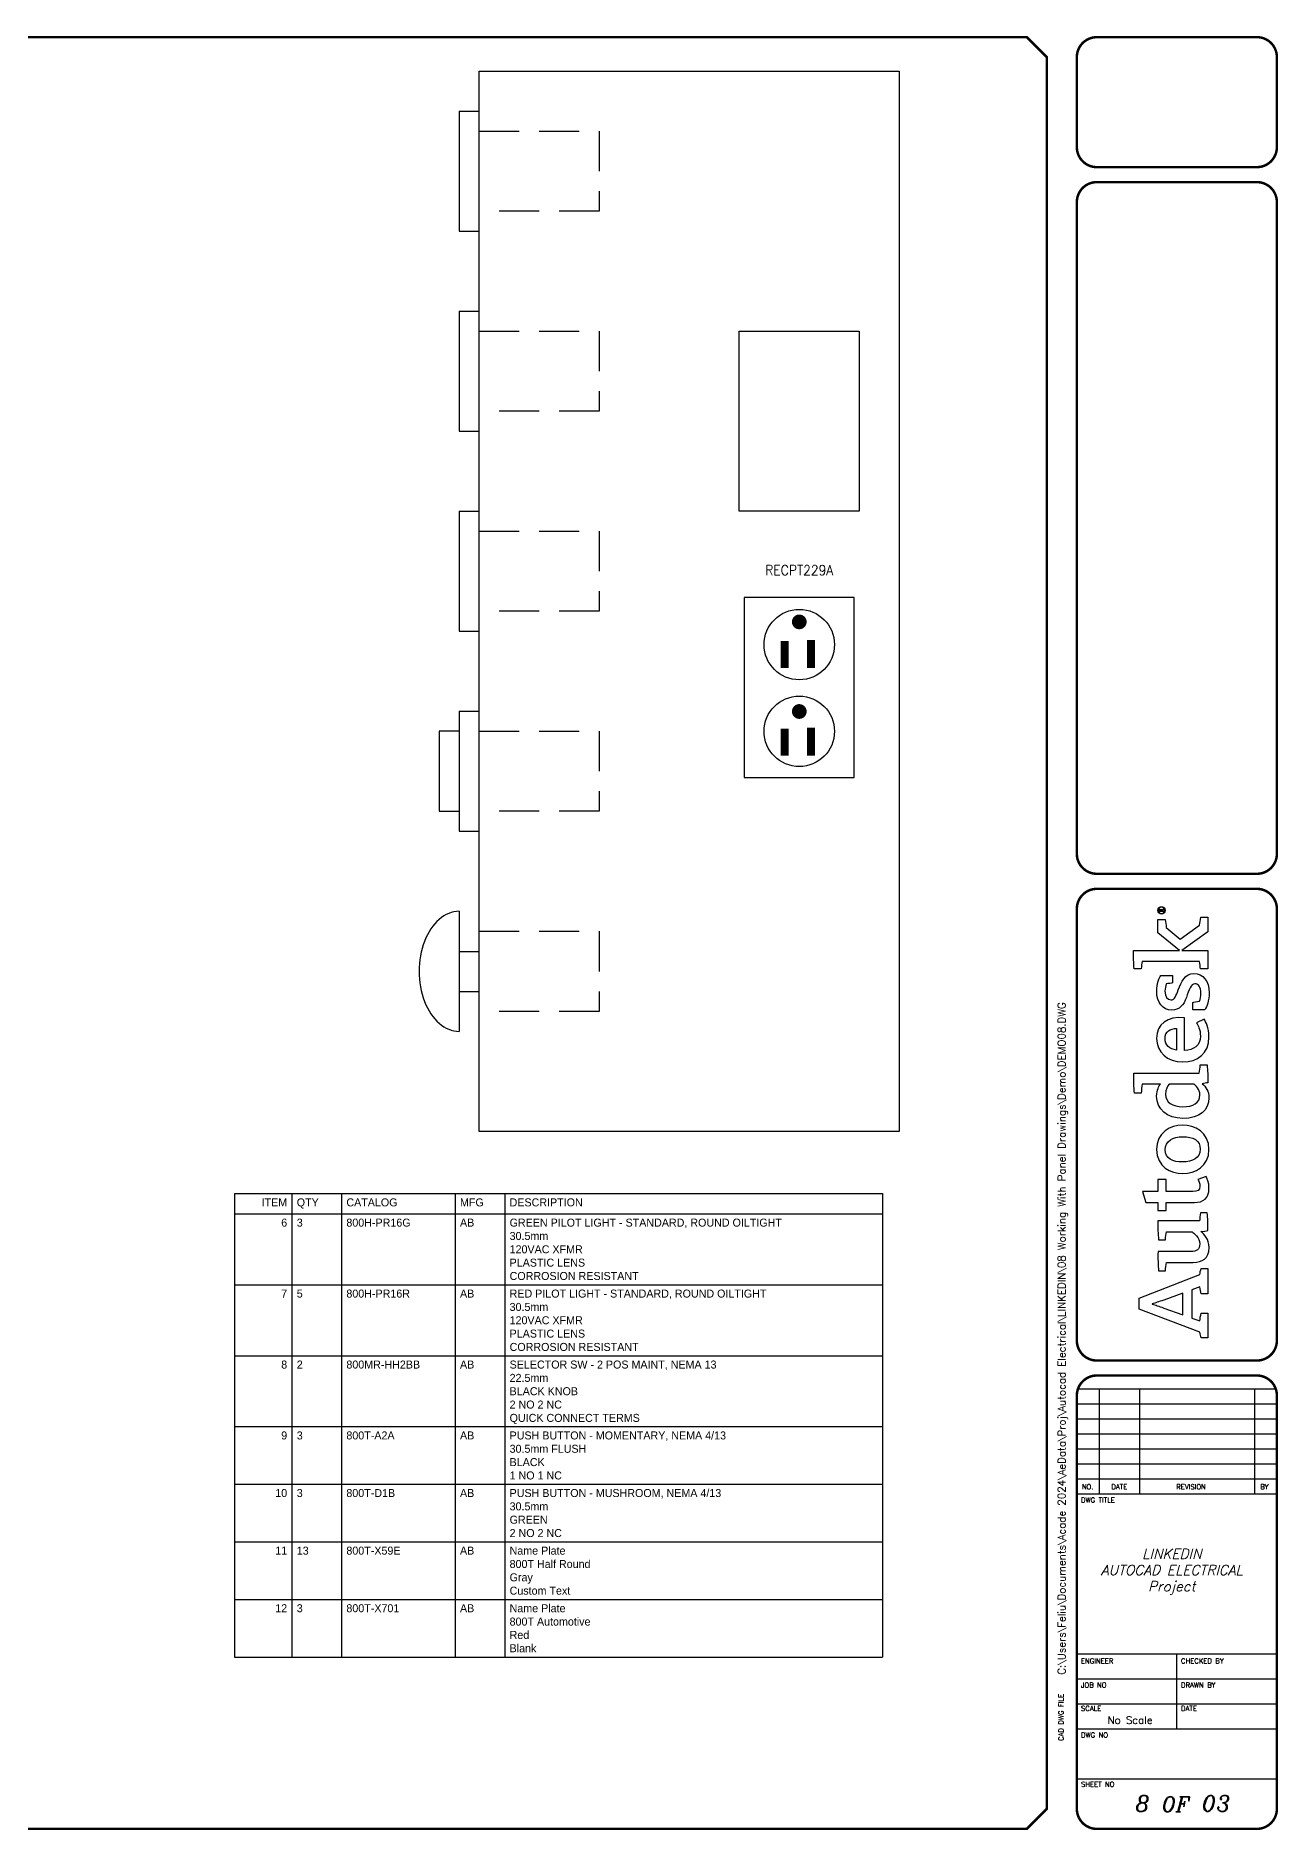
# Model space of a CAD drawing. Header units: inches. Extents: x 0 to 33.5, y 0 to 22.4.
# Drawn here: x 17.96 to 33.48, y 0.02 to 22.44 of the extents above; entities that cross this region are included whole.
import ezdxf
from ezdxf.enums import TextEntityAlignment as Align

# ---------------------------------------------------------------- set-up
doc = ezdxf.new("R2010")
doc.units = ezdxf.units.IN
doc.header["$MEASUREMENT"] = 0
doc.linetypes.add('DASHED', pattern=[0.75, 0.5, -0.25])
for name, color, linetype in [('LAYER_1', 160, 'Continuous'), ('MISC', 7, 'Continuous'), ('PSYMS', 7, 'Continuous'), ('PTAG', 150, 'Continuous'), ('TITLE', 7, 'Continuous')]:
    doc.layers.add(name, color=color, linetype=linetype)
doc.styles.add('ITALIC', font='ITALIC')
doc.styles.add('LEGACY', font='romans.shx')
doc.styles.add('SIMPLEX', font='SIMPLEX')
doc.styles.add('WD', font='romans.shx')

# ---------------------------------------------------------------- blocks, each defined once
blk = doc.blocks.new('WD_PTAG')
at = {"style": 'LEGACY', "width": 0.9}
for tag, flags, p in [('P_ITEM', 9, (0, 0.374)), ('P_TAG1', 8, (0, 0.202)), ('DESC1', 8, (0, 0))]:
    blk.add_attdef(tag, text='', height=0.125, dxfattribs=dict(at, flags=flags)).set_placement(p, align=Align.CENTER)
at = {"style": 'LEGACY', "width": 0.7}
blk.add_attdef('LOC', text='', height=0.0625, dxfattribs=at).set_placement((0, 0.359), align=Align.CENTER)
at = {"style": 'LEGACY', "width": 0.9, "flags": 8}
blk.add_attdef('DESC2', text='', height=0.125, dxfattribs=at).set_placement((0.001, -0.047), align=Align.TOP_CENTER)
at = {"linetype": 'Continuous', "style": 'LEGACY', "flags": 1}
for tag, p in [('P_CAT', (-0.016, -0.231)), ('P_MFG', (-0.016, -0.297))]:
    blk.add_attdef(tag, text='', height=0.05, dxfattribs=at).set_placement(p, align=Align.MIDDLE)
at = {"linetype": 'Continuous', "style": 'LEGACY', "flags": 9}
for tag, p in [('WDBLKNAM', (-0.016, -0.197)), ('P_ASSYCODE', (-0.016, -0.344)), ('RATING1', (-0.016, -0.359)), ('RATING2', (-0.016, -0.375)), ('RATING4', (-0.016, -0.391)), ('RATING3', (-0.016, -0.406)), ('RATING8', (-0.016, -0.422)), ('RATING7', (-0.016, -0.438)), ('RATING6', (-0.016, -0.453)), ('RATING10', (-0.016, -0.5)), ('RATING12', (-0.016, -0.516)), ('RATING11', (-0.016, -0.531)), ('RATING5', (-0.016, -0.469)), ('RATING9', (-0.016, -0.484))]:
    blk.add_attdef(tag, text='', height=0.01, dxfattribs=at).set_placement(p, align=Align.CENTER)
blk = doc.blocks.new('TEMP1')
blk.add_lwpolyline([(-0.344, 0.836), (-0.344, -0.289), (0.344, -0.289), (0.344, 0.836)], close=True)
at = {"const_width": 0.0462}
for points in [[(-0.023, 0.684, 1), (0.023, 0.684, 1)], [(-0.023, 0.124, 1), (0.023, 0.124, 1)]]:
    blk.add_lwpolyline(points, format="xyb", close=True, dxfattribs=at)
at = {"const_width": 0.05}
for points in [[(-0.091, 0.565), (-0.091, 0.396)], [(0.074, 0.571), (0.074, 0.396)], [(-0.091, 0.017), (-0.091, -0.153)], [(0.074, 0.023), (0.074, -0.153)]]:
    blk.add_lwpolyline(points, dxfattribs=at)
for centre in [(0, 0.542), (0, 0)]:
    blk.add_circle(centre, 0.22)
blk = doc.blocks.new('AI9-BLK2')
at = {"layer": 'LAYER_1', "color": 7}
blk.add_circle((0, 0), 2.03, dxfattribs=at)
blk.add_open_spline([(1.73, 0), (1.73, -1.02), (0.99, -1.75), (-0.01, -1.75), (-0.99, -1.75), (-1.73, -1.02), (-1.73, 0), (-1.73, 1.01), (-0.99, 1.75), (-0.01, 1.75), (0.99, 1.75), (1.73, 1.01), (1.73, 0)], degree=3, knots=[0, 0, 0, 0, 1, 1, 1, 2, 2, 2, 3, 3, 3, 4, 4, 4, 4], dxfattribs=at)
blk = doc.blocks.new('AI9-BLK1')
at = {"layer": 'LAYER_1', "color": 7}
for points, knots in [([(0.67, -1.05), (0.67, -1.05), (0.18, -0.36), (0.18, -0.36), (0.09, -0.24), (0.03, -0.15), (-0.06, -0.08), (0.29, -0.04), (0.5, 0.15), (0.5, 0.46), (0.5, 0.77), (0.28, 1.05), (-0.15, 1.05), (-0.15, 1.05), (-0.84, 1.05), (-0.84, 1.05), (-0.84, 1.05), (-0.84, -1.05), (-0.84, -1.05), (-0.84, -1.05), (-0.54, -1.05), (-0.54, -1.05), (-0.54, -1.05), (-0.54, -0.11), (-0.54, -0.11), (-0.37, -0.11), (-0.31, -0.16), (-0.2, -0.31), (-0.2, -0.31), (0.3, -1.05), (0.3, -1.05), (0.3, -1.05), (0.67, -1.05), (0.67, -1.05)], [0, 0, 0, 0, 1, 1, 1, 2, 2, 2, 3, 3, 3, 4, 4, 4, 5, 5, 5, 6, 6, 6, 7, 7, 7, 8, 8, 8, 9, 9, 9, 10, 10, 10, 11, 11, 11, 11]), ([(0.17, 0.46), (0.17, 0.16), (-0.08, 0.13), (-0.32, 0.13), (-0.32, 0.13), (-0.54, 0.13), (-0.54, 0.13), (-0.54, 0.13), (-0.54, 0.79), (-0.54, 0.79), (-0.54, 0.79), (-0.22, 0.79), (-0.22, 0.79), (0.06, 0.79), (0.17, 0.66), (0.17, 0.46)], [0, 0, 0, 0, 1, 1, 1, 2, 2, 2, 3, 3, 3, 4, 4, 4, 5, 5, 5, 5])]:
    blk.add_open_spline(points, degree=3, knots=knots, dxfattribs=at)
blk = doc.blocks.new('LOGO')
for points, knots in [([(147.12, 4.68), (147.07, 5.37), (147.05, 6.12), (147.05, 6.92), (147.05, 6.92), (147.05, 41.08), (147.05, 41.08), (143.39, 41.25), (139.27, 41.02), (136.06, 40.68), (136.06, 40.68), (136.06, 36.96), (136.06, 36.96), (137.72, 36.84), (139.61, 36.61), (140.98, 36.38), (140.98, 36.38), (140.99, 36.38), (140.99, 36.38), (140.99, 36.38), (140.99, 26.2), (140.99, 26.2), (139.96, 27.06), (137.95, 28.38), (134.29, 28.38), (127.26, 28.38), (121.99, 22.6), (121.99, 13.79), (121.99, 4.52), (126.57, -0.69), (133.38, -0.69), (137.1, -0.69), (139.61, 1.09), (141.27, 3.09), (141.33, 2.12), (141.61, 0.63), (141.84, 0), (145.22, -0.17), (148.71, 0.06), (151.68, 0.4), (151.68, 0.4), (151.68, 4.12), (151.68, 4.12), (150.22, 4.23), (148.43, 4.45), (147.12, 4.68)], [0, 0, 0, 0, 1, 1, 1, 2, 2, 2, 3, 3, 3, 4, 4, 4, 5, 5, 5, 6, 6, 6, 7, 7, 7, 8, 8, 8, 9, 9, 9, 10, 10, 10, 11, 11, 11, 12, 12, 12, 13, 13, 13, 14, 14, 14, 15, 15, 15, 15]), ([(229.37, 4.57), (229.37, 4.57), (221.51, 15.23), (221.51, 15.23), (221.51, 15.23), (227.98, 23.01), (227.98, 23.01), (229.35, 23.12), (231.27, 23.34), (232.41, 23.63), (232.41, 23.63), (232.41, 27.69), (232.41, 27.69), (232.41, 27.69), (225.02, 27.69), (225.02, 27.69), (225.02, 27.69), (215.2, 15.61), (215.2, 15.61), (215.2, 15.61), (215.2, 41.19), (215.2, 41.19), (211.84, 41.34), (208.17, 41.17), (205.13, 40.88), (205.13, 40.88), (205.13, 36.94), (205.13, 36.94), (206.54, 36.82), (208.02, 36.64), (209.13, 36.45), (209.13, 36.45), (209.13, 4.51), (209.13, 4.51), (207.75, 4.41), (206.35, 4.21), (205.07, 3.95), (205.07, 3.95), (205.07, 0), (205.07, 0), (205.07, 0), (215.2, 0), (215.2, 0), (215.2, 0), (215.2, 14.46), (215.2, 14.46), (215.2, 14.46), (225.55, 0), (225.55, 0), (225.55, 0), (233.71, 0), (233.71, 0), (233.71, 0), (233.71, 3.82), (233.71, 3.82), (232.17, 4.17), (230.63, 4.4), (229.37, 4.57)], [0, 0, 0, 0, 1, 1, 1, 2, 2, 2, 3, 3, 3, 4, 4, 4, 5, 5, 5, 6, 6, 6, 7, 7, 7, 8, 8, 8, 9, 9, 9, 10, 10, 10, 11, 11, 11, 12, 12, 12, 13, 13, 13, 14, 14, 14, 15, 15, 15, 16, 16, 16, 17, 17, 17, 18, 18, 18, 19, 19, 19, 19]), ([(35.2, 4.35), (35.2, 4.35), (22.07, 38.1), (22.07, 38.1), (22.07, 38.1), (16.08, 38.1), (16.08, 38.1), (16.08, 38.1), (3.2, 4.35), (3.2, 4.35), (2.17, 4.23), (0.92, 4), (0, 3.72), (0, 3.72), (0, 0), (0, 0), (0, 0), (13.72, 0), (13.72, 0), (13.72, 0), (13.72, 3.72), (13.72, 3.72), (12.41, 4), (10.86, 4.29), (9.49, 4.4), (9.49, 4.4), (11.09, 8.81), (11.09, 8.81), (11.09, 8.81), (26.77, 8.81), (26.77, 8.81), (26.77, 8.81), (28.39, 4.35), (28.39, 4.35), (27.02, 4.23), (25.77, 4), (24.51, 3.72), (24.51, 3.72), (24.51, 0), (24.51, 0), (24.51, 0), (38.69, 0), (38.69, 0), (38.69, 0), (38.69, 3.72), (38.69, 3.72), (37.89, 3.95), (36, 4.35), (35.2, 4.35)], [0, 0, 0, 0, 1, 1, 1, 2, 2, 2, 3, 3, 3, 4, 4, 4, 5, 5, 5, 6, 6, 6, 7, 7, 7, 8, 8, 8, 9, 9, 9, 10, 10, 10, 11, 11, 11, 12, 12, 12, 13, 13, 13, 14, 14, 14, 15, 15, 15, 16, 16, 16, 16]), ([(12.84, 13.84), (12.84, 13.84), (16.64, 24.31), (16.64, 24.31), (17.79, 27.46), (18.19, 28.83), (18.82, 30.89), (18.82, 30.89), (18.93, 30.89), (18.93, 30.89), (19.56, 28.89), (19.96, 27.52), (21.1, 24.31), (21.1, 24.31), (24.91, 13.84), (24.91, 13.84), (24.91, 13.84), (12.84, 13.84), (12.84, 13.84)], [0, 0, 0, 0, 1, 1, 1, 2, 2, 2, 3, 3, 3, 4, 4, 4, 5, 5, 5, 6, 6, 6, 6]), ([(70.82, 23.06), (70.82, 23.06), (70.82, 27.69), (70.82, 27.69), (70.82, 27.69), (75.28, 27.69), (75.28, 27.69), (75.28, 27.69), (75.28, 34.33), (75.28, 34.33), (75.28, 34.33), (81.35, 36.24), (81.35, 36.24), (81.35, 36.24), (81.35, 27.69), (81.35, 27.69), (81.35, 27.69), (88.04, 27.69), (88.04, 27.69), (88.04, 27.69), (88.04, 23.06), (88.04, 23.06), (88.04, 23.06), (81.35, 23.06), (81.35, 23.06), (81.35, 23.06), (81.35, 8.35), (81.35, 8.35), (81.35, 5.61), (82.09, 4.35), (84.32, 4.35), (85.98, 4.35), (87.47, 5.15), (87.98, 5.49), (87.98, 5.49), (89.7, 0.92), (89.7, 0.92), (88.67, 0.34), (86.5, -0.69), (83.24, -0.69), (77.57, -0.69), (75.28, 2.4), (75.28, 7.38), (75.28, 7.38), (75.28, 23.06), (75.28, 23.06), (75.28, 23.06), (70.82, 23.06), (70.82, 23.06)], [0, 0, 0, 0, 1, 1, 1, 2, 2, 2, 3, 3, 3, 4, 4, 4, 5, 5, 5, 6, 6, 6, 7, 7, 7, 8, 8, 8, 9, 9, 9, 10, 10, 10, 11, 11, 11, 12, 12, 12, 13, 13, 13, 14, 14, 14, 15, 15, 15, 16, 16, 16, 16]), ([(59.65, -0.06), (59.48, 0.63), (59.2, 2.57), (59.14, 3.83), (57.76, 2), (54.9, -0.74), (50.21, -0.74), (44.21, -0.74), (41.98, 3.15), (41.98, 8.07), (41.98, 8.07), (41.98, 22.94), (41.98, 22.94), (40.6, 23.17), (38.77, 23.4), (37.34, 23.51), (37.34, 23.51), (37.34, 27.29), (37.34, 27.29), (40.32, 27.57), (44.38, 27.8), (48.04, 27.63), (48.04, 27.63), (48.04, 9.33), (48.04, 9.33), (48.04, 6.24), (49.13, 4.46), (52.27, 4.46), (55.76, 4.46), (58.39, 7.89), (58.97, 8.64), (58.97, 8.64), (58.97, 23), (58.97, 23), (57.76, 23.17), (56.05, 23.4), (54.62, 23.51), (54.62, 23.51), (54.62, 27.29), (54.62, 27.29), (57.59, 27.69), (61.54, 27.8), (65.03, 27.69), (65.03, 27.69), (65.03, 4.63), (65.03, 4.63), (66.35, 4.4), (68.12, 4.18), (69.61, 4.06), (69.61, 4.06), (69.61, 0.34), (69.61, 0.34), (66.69, 0), (62.97, -0.23), (59.65, -0.06)], [0, 0, 0, 0, 1, 1, 1, 2, 2, 2, 3, 3, 3, 4, 4, 4, 5, 5, 5, 6, 6, 6, 7, 7, 7, 8, 8, 8, 9, 9, 9, 10, 10, 10, 11, 11, 11, 12, 12, 12, 13, 13, 13, 14, 14, 14, 15, 15, 15, 16, 16, 16, 17, 17, 17, 18, 18, 18, 18]), ([(104.75, -0.69), (95.2, -0.69), (91.36, 6.98), (91.36, 13.79), (91.36, 20.6), (95.08, 28.38), (104.64, 28.38), (114.13, 28.38), (118.31, 20.77), (118.31, 13.96), (118.31, 7.21), (114.25, -0.69), (104.75, -0.69)], [0, 0, 0, 0, 1, 1, 1, 2, 2, 2, 3, 3, 3, 4, 4, 4, 4]), ([(104.52, 23.63), (99.6, 23.63), (97.77, 19.45), (97.77, 13.96), (97.77, 8.47), (99.89, 4.12), (104.81, 4.12), (109.78, 4.12), (111.84, 8.24), (111.84, 13.79), (111.84, 19.28), (109.5, 23.63), (104.52, 23.63)], [0, 0, 0, 0, 1, 1, 1, 2, 2, 2, 3, 3, 3, 4, 4, 4, 4]), ([(140.99, 7.61), (140.3, 6.69), (138.18, 4.35), (135.04, 4.35), (130.46, 4.35), (128.46, 8.12), (128.46, 13.84), (128.46, 19.62), (130.92, 23.46), (135.38, 23.46), (138.3, 23.46), (139.9, 22.31), (140.99, 21.34), (140.99, 21.34), (140.99, 7.61), (140.99, 7.61)], [0, 0, 0, 0, 1, 1, 1, 2, 2, 2, 3, 3, 3, 4, 4, 4, 5, 5, 5, 5]), ([(167.59, 4.06), (171.42, 4.06), (173.77, 5.49), (175.03, 6.24), (175.03, 6.24), (177.14, 2.06), (177.14, 2.06), (175.54, 1.09), (172.57, -0.69), (167.19, -0.69), (158.15, -0.69), (153.35, 5.49), (153.35, 14.02), (153.35, 22.48), (158.9, 28.38), (166.45, 28.38), (174.57, 28.38), (178.75, 22.48), (177.89, 12.93), (177.89, 12.93), (159.75, 12.93), (159.75, 12.93), (160.04, 7.89), (162.33, 4.06), (167.59, 4.06)], [0, 0, 0, 0, 1, 1, 1, 2, 2, 2, 3, 3, 3, 4, 4, 4, 5, 5, 5, 6, 6, 6, 7, 7, 7, 8, 8, 8, 8]), ([(172, 17.28), (171.88, 20.77), (170.39, 23.74), (166.33, 23.74), (162.61, 23.74), (160.55, 21.22), (159.92, 17.28), (159.92, 17.28), (172, 17.28), (172, 17.28)], [0, 0, 0, 0, 1, 1, 1, 2, 2, 2, 3, 3, 3, 3]), ([(193.34, 16.37), (190.23, 17.59), (187.77, 18.32), (187.77, 20.51), (187.77, 22.57), (189.85, 23.75), (192.61, 23.75), (194.13, 23.75), (195.63, 23.45), (196.75, 23.05), (196.92, 21.88), (197.07, 20.09), (197.32, 19.59), (197.32, 19.59), (201.33, 19.59), (201.33, 19.59), (201.33, 19.59), (201.33, 26.12), (201.33, 26.12), (200.23, 26.79), (197.13, 28.37), (192.35, 28.37), (186.46, 28.37), (182.17, 24.96), (182.17, 20.07), (182.17, 15.66), (184.93, 13.39), (189.13, 11.89), (193.39, 10.37), (196.74, 9.33), (196.74, 7.16), (196.74, 5.06), (194.96, 3.86), (191.41, 3.86), (189.95, 3.86), (188.14, 4.14), (187.03, 4.55), (186.85, 5.85), (186.59, 7.84), (186.3, 8.37), (186.3, 8.37), (182.29, 8.37), (182.29, 8.37), (182.29, 8.37), (182.29, 1.6), (182.29, 1.6), (182.29, 1.6), (182.29, 1.6), (182.29, 1.6), (184.06, 0.46), (187.46, -0.76), (191.78, -0.76), (198.3, -0.76), (202.45, 2.57), (202.45, 7.83), (202.45, 12.53), (197.83, 14.62), (193.34, 16.37)], [0, 0, 0, 0, 1, 1, 1, 2, 2, 2, 3, 3, 3, 4, 4, 4, 5, 5, 5, 6, 6, 6, 7, 7, 7, 8, 8, 8, 9, 9, 9, 10, 10, 10, 11, 11, 11, 12, 12, 12, 13, 13, 13, 14, 14, 14, 15, 15, 15, 16, 16, 16, 17, 17, 17, 18, 18, 18, 19, 19, 19, 19])]:
    blk.add_open_spline(points, degree=3, knots=knots)
for name, p in [('AI9-BLK2', (237.56, 25.66)), ('AI9-BLK1', (237.76, 25.67))]:
    blk.add_blockref(name, p)
blk = doc.blocks.new('acade_title')
at = {"layer": 'TITLE'}
for p, q in [((30.594, 22.177), (30.594, 20.781)), ((30.969, 5.531), (33.469, 5.531)), ((31.25, 5.531), (31.25, 4.219)), ((31.75, 5.531), (31.75, 4.219)), ((33.188, 5.531), (33.188, 4.219)), ((30.969, 5.344), (33.469, 5.344)), ((30.969, 5.156), (33.469, 5.156)), ((30.969, 4.969), (33.469, 4.969)), ((30.969, 4.781), (33.469, 4.781)), ((30.969, 4.594), (33.469, 4.594)), ((30.969, 4.406), (33.469, 4.406)), ((30.969, 4.219), (33.469, 4.219)), ((30.594, 0.281), (30.594, 2.214)), ((30.969, 2.219), (33.469, 2.219)), ((32.219, 1.281), (32.219, 2.219)), ((30.969, 1.906), (33.469, 1.906)), ((30.969, 1.594), (33.469, 1.594)), ((30.969, 1.281), (33.469, 1.281)), ((30.969, 0.656), (33.469, 0.656))]:
    blk.add_line(p, q, dxfattribs=at)
at = {"layer": 'TITLE', "const_width": 0.0312}
blk.add_lwpolyline([(30.594, 0.281), (30.594, 22.177), (30.344, 22.427), (0.281, 22.427), (0.031, 22.177), (0.031, 0.281), (0.281, 0.031), (30.344, 0.031)], close=True, dxfattribs=at)
for points in [[(31.219, 22.427, 0.414214), (30.969, 22.177, 0.414214)], [(33.469, 22.177, 0.414214), (33.219, 22.427, 0.414214)], [(30.969, 21.052, 0.414214), (31.219, 20.802, 0.414214)], [(33.219, 20.802, 0.414214), (33.469, 21.052, 0.414214)], [(31.219, 20.615, 0.414214), (30.969, 20.365, 0.414214)], [(33.469, 20.365, 0.414214), (33.219, 20.615, 0.414214)], [(30.969, 12.219, 0.414214), (31.219, 11.969, 0.414214)], [(33.219, 11.969, 0.414214), (33.469, 12.219, 0.414214)], [(31.219, 11.781, 0.414214), (30.969, 11.531, 0.414214)], [(33.469, 11.531, 0.414214), (33.219, 11.781, 0.414214)], [(30.969, 6.135, 0.414214), (31.219, 5.885, 0.414214)], [(33.219, 5.885, 0.414214), (33.469, 6.135, 0.414214)], [(31.219, 5.698, 0.414214), (30.969, 5.448, 0.414214)], [(33.469, 5.448, 0.414214), (33.219, 5.698, 0.414214)], [(30.969, 0.281, 0.414214), (31.219, 0.031, 0.414214)], [(33.219, 0.031, 0.414214), (33.469, 0.281, 0.414214)]]:
    blk.add_lwpolyline(points, format="xyb", dxfattribs=at)
for points in [[(33.219, 22.427), (31.219, 22.427)], [(30.969, 22.177), (30.969, 21.052)], [(33.469, 22.177), (33.469, 21.052)], [(33.219, 20.802), (31.219, 20.802)], [(33.219, 20.615), (31.219, 20.615)], [(30.969, 20.365), (30.969, 12.219)], [(33.469, 20.365), (33.469, 12.219)], [(31.219, 11.969), (33.219, 11.969)], [(31.219, 11.781), (33.219, 11.781)], [(31.219, 5.885), (33.219, 5.885)], [(31.219, 5.698), (33.219, 5.698)], [(30.969, 5.448), (30.969, 0.281)], [(33.469, 5.448), (33.469, 0.281)], [(31.219, 0.031), (33.219, 0.031)]]:
    blk.add_lwpolyline(points, dxfattribs=at)
at = {"layer": 'TITLE', "color": 7, "const_width": 0.0312}
for points in [[(30.969, 11.531), (30.969, 6.135)], [(33.469, 11.531), (33.469, 6.135)]]:
    blk.add_lwpolyline(points, dxfattribs=at)
at = {"xscale": 0.02250000000000085, "yscale": 0.02250000000000085, "zscale": 0.02250000000000085, "rotation": 90}
blk.add_blockref('LOGO', (32.605, 6.167), dxfattribs=at)
at = {"layer": 'TITLE', "color": 1}
for s, height, style, p in [('NO.', 0.0625, 'SIMPLEX', (31.104, 4.307)), ('DATE', 0.0625, 'SIMPLEX', (31.5, 4.307)), ('REVISION', 0.0625, 'SIMPLEX', (32.396, 4.307)), ('BY', 0.0625, 'SIMPLEX', (33.313, 4.307)), ('OF', 0.1875, 'ITALIC', (32.208, 0.339))]:
    blk.add_text(s, height=height, dxfattribs=dict(at, style=style)).set_placement(p, align=Align.MIDDLE)
at = {"layer": 'TITLE', "color": 1, "style": 'SIMPLEX'}
for s, p in [('DWG TITLE', (31.021, 4.109)), ('ENGINEER', (31.021, 2.099)), ('CHECKED BY', (32.271, 2.099)), ('JOB NO', (31.021, 1.797)), ('DRAWN BY', (32.271, 1.797)), ('SCALE', (31.021, 1.505)), ('DATE', (32.271, 1.505)), ('DWG NO', (31.021, 1.172)), ('SHEET NO', (31.021, 0.557))]:
    blk.add_text(s, height=0.0625, dxfattribs=at).set_placement(p)
blk.add_text('CAD DWG FILE', height=0.0625, rotation=90, dxfattribs=at).set_placement((30.802, 1.13))
at = {"layer": 'TITLE', "color": 1, "style": 'ITALIC'}
for tag, height, p in [('TITLE#1', 0.125, (32.156, 3.406)), ('TITLE#2', 0.125, (32.156, 3.204)), ('TITLE#3', 0.125, (32.156, 3.001)), ('TITLE#4', 0.125, (32.156, 2.799)), ('DWG#', 0.2, (32.156, 0.826))]:
    blk.add_attdef(tag, text='', height=height, dxfattribs=at).set_placement(p, align=Align.CENTER)
at = {"layer": 'TITLE', "color": 1, "style": 'SIMPLEX'}
blk.add_attdef('CAD#', (30.826, 1.958), '', height=0.0938, rotation=90, dxfattribs=at)
at = {"layer": 'TITLE', "color": 1}
for tag, p, height, style in [('ENGINEER', (31.237, 1.958), 0.0938, 'ITALIC'), ('CHKDBY', (32.424, 1.958), 0.0938, 'ITALIC'), ('JOB#', (31.464, 1.644), 0.0938, 'SIMPLEX'), ('DRAWNBY', (32.494, 1.644), 0.0938, 'ITALIC'), ('SCALE', (31.353, 1.344), 0.0938, 'SIMPLEX'), ('DATE', (32.408, 1.344), 0.0938, 'SIMPLEX'), ('SHTS', (32.532, 0.25), 0.2, 'ITALIC')]:
    blk.add_attdef(tag, p, '', height=height, dxfattribs=dict(at, style=style))
at = {"layer": 'TITLE', "color": 1, "style": 'ITALIC'}
blk.add_attdef('SH#', text='', height=0.2, dxfattribs=at).set_placement((31.881, 0.25), align=Align.RIGHT)
at = {"layer": 'TITLE', "color": 7, "flags": 9}
blk.add_attdef('WD_TB', (31.219, 0.031), '', height=0.125, dxfattribs=at)
blk = doc.blocks.new('*T15')
at = {"layer": 'MISC', "color": 0, "linetype": 'ByBlock', "lineweight": -2, "transparency": 16777216}
for p, q in [((0, 0), (8.1, 0)), ((0, 0), (0, -5.793)), ((0.72, 0), (0.72, -5.793)), ((1.34, 0), (1.34, -5.793)), ((2.76, 0), (2.76, -5.793)), ((3.38, 0), (3.38, -5.793)), ((8.1, 0), (8.1, -5.793)), ((0, -0.253), (8.1, -0.253)), ((0, -1.14), (8.1, -1.14)), ((0, -2.027), (8.1, -2.027)), ((0, -2.913), (8.1, -2.913)), ((0, -3.633), (8.1, -3.633)), ((0, -4.353), (8.1, -4.353)), ((0, -5.073), (8.1, -5.073)), ((0, -5.793), (8.1, -5.793))]:
    blk.add_line(p, q, dxfattribs=at)
at = {"layer": 'MISC', "color": 0, "transparency": 16777216, "char_height": 0.1}
for s, insert, width, attachment_point in [('ITEM', (0.66, -0.06), 0.6, 3), ('QTY', (0.78, -0.06), 0.5, 1), ('CATALOG', (1.4, -0.06), 1.3, 1), ('MFG', (2.82, -0.06), 0.5, 1), ('DESCRIPTION', (3.44, -0.06), 4.6, 1), ('6\\P\\P\\P\\P', (0.66, -0.313), 0.6, 3), ('3\\P\\P\\P\\P', (0.78, -0.313), 0.5, 1), ('800H-PR16G\\P\\P\\P\\P', (1.4, -0.313), 1.3, 1), ('AB\\P\\P\\P\\P', (2.82, -0.313), 0.5, 1), ('GREEN PILOT LIGHT - STANDARD, ROUND OILTIGHT\\P30.5mm\\P120VAC XFMR\\PPLASTIC LENS\\PCORROSION RESISTANT', (3.44, -0.313), 4.6, 1), ('7\\P\\P\\P\\P', (0.66, -1.2), 0.6, 3), ('5\\P\\P\\P\\P', (0.78, -1.2), 0.5, 1), ('800H-PR16R\\P\\P\\P\\P', (1.4, -1.2), 1.3, 1), ('AB\\P\\P\\P\\P', (2.82, -1.2), 0.5, 1), ('RED PILOT LIGHT - STANDARD, ROUND OILTIGHT\\P30.5mm\\P120VAC XFMR\\PPLASTIC LENS\\PCORROSION RESISTANT', (3.44, -1.2), 4.6, 1), ('8\\P\\P\\P\\P', (0.66, -2.087), 0.6, 3), ('2\\P\\P\\P\\P', (0.78, -2.087), 0.5, 1), ('800MR-HH2BB\\P\\P\\P\\P', (1.4, -2.087), 1.3, 1), ('AB\\P\\P\\P\\P', (2.82, -2.087), 0.5, 1), ('SELECTOR SW - 2 POS MAINT, NEMA 13\\P22.5mm\\PBLACK KNOB\\P2 NO 2 NC\\PQUICK CONNECT TERMS', (3.44, -2.087), 4.6, 1), ('9\\P\\P\\P', (0.66, -2.973), 0.6, 3), ('3\\P\\P\\P', (0.78, -2.973), 0.5, 1), ('800T-A2A\\P\\P\\P', (1.4, -2.973), 1.3, 1), ('AB\\P\\P\\P', (2.82, -2.973), 0.5, 1), ('PUSH BUTTON - MOMENTARY, NEMA 4/13\\P30.5mm FLUSH\\PBLACK\\P1 NO 1 NC', (3.44, -2.973), 4.6, 1), ('10\\P\\P\\P', (0.66, -3.693), 0.6, 3), ('3\\P\\P\\P', (0.78, -3.693), 0.5, 1), ('800T-D1B\\P\\P\\P', (1.4, -3.693), 1.3, 1), ('AB\\P\\P\\P', (2.82, -3.693), 0.5, 1), ('PUSH BUTTON - MUSHROOM, NEMA 4/13\\P30.5mm\\PGREEN\\P2 NO 2 NC', (3.44, -3.693), 4.6, 1), ('11\\P\\P\\P', (0.66, -4.413), 0.6, 3), ('13\\P\\P\\P', (0.78, -4.413), 0.5, 1), ('800T-X59E\\P\\P\\P', (1.4, -4.413), 1.3, 1), ('AB\\P\\P\\P', (2.82, -4.413), 0.5, 1), ('Name Plate\\P800T Half Round\\PGray\\PCustom Text', (3.44, -4.413), 4.6, 1), ('12\\P\\P\\P', (0.66, -5.133), 0.6, 3), ('3\\P\\P\\P', (0.78, -5.133), 0.5, 1), ('800T-X701\\P\\P\\P', (1.4, -5.133), 1.3, 1), ('AB\\P\\P\\P', (2.82, -5.133), 0.5, 1), ('Name Plate\\P800T Automotive\\PRed\\PBlank', (3.44, -5.133), 4.6, 1)]:
    blk.add_mtext(s, dxfattribs=dict(at, insert=insert, width=width, attachment_point=attachment_point))

msp = doc.modelspace()

# ---------------------------------------------------------------- linework, layer by layer
at = {"layer": 'PSYMS'}
for p, q in [((23.5, 22), (28.75, 22)), ((23.5, 8.75), (23.5, 22)), ((28.75, 22), (28.75, 8.75)), ((23.25, 21.5), (23.25, 20)), ((23.25, 21.5), (23.5, 21.5)), ((23.25, 20), (23.5, 20)), ((23.25, 19), (23.25, 17.5)), ((23.25, 19), (23.5, 19)), ((26.75, 18.75), (28.25, 18.75)), ((26.75, 16.5), (26.75, 18.75)), ((28.25, 18.75), (28.25, 16.5)), ((23.25, 17.5), (23.5, 17.5)), ((23.25, 16.5), (23.25, 15)), ((23.25, 16.5), (23.5, 16.5)), ((28.25, 16.5), (26.75, 16.5)), ((23.25, 15), (23.5, 15)), ((23.25, 14), (23.25, 12.5)), ((23.25, 14), (23.5, 14)), ((23.25, 13.75), (23, 13.75)), ((23, 13.75), (23, 12.75)), ((23, 12.75), (23.25, 12.75)), ((23.25, 12.5), (23.5, 12.5)), ((23.25, 11.5), (23.25, 10)), ((23.25, 11), (23.5, 11)), ((23.25, 10.5), (23.5, 10.5)), ((28.75, 8.75), (23.5, 8.75))]:
    msp.add_line(p, q, dxfattribs=at)
at = {"layer": 'PSYMS', "linetype": 'DASHED'}
for p, q in [((23.5, 21.25), (25, 21.25)), ((25, 21.25), (25, 20.25)), ((25, 20.25), (23.5, 20.25)), ((23.5, 18.75), (25, 18.75)), ((25, 18.75), (25, 17.75)), ((25, 17.75), (23.5, 17.75)), ((23.5, 16.25), (25, 16.25)), ((25, 16.25), (25, 15.25)), ((25, 15.25), (23.5, 15.25)), ((23.5, 13.75), (25, 13.75)), ((25, 13.75), (25, 12.75)), ((25, 12.75), (23.5, 12.75)), ((23.5, 11.25), (25, 11.25)), ((25, 11.25), (25, 10.25)), ((25, 10.25), (23.5, 10.25))]:
    msp.add_line(p, q, dxfattribs=at)
at = {"layer": 'PSYMS'}
msp.add_ellipse((23.25, 10.75), major_axis=(0, 0.75), ratio=0.666667, start_param=6.283185, end_param=9.424778, dxfattribs=at)

# ---------------------------------------------------------------- block references
ref = msp.add_blockref('acade_title', (0, 0))
ref.add_attrib('SHTS', '03', (32.532, 0.25), dxfattribs={"layer": 'MISC', "color": 1, "height": 0.2, "style": 'ITALIC'})
ref.add_attrib('TITLE#3', 'Project', dxfattribs={"layer": 'MISC', "color": 1, "height": 0.125, "style": 'ITALIC'}).set_placement((32.156, 3.001), align=Align.CENTER)
ref.add_attrib('TITLE#2', 'AUTOCAD ELECTRICAL', dxfattribs={"layer": 'MISC', "color": 1, "height": 0.125, "style": 'ITALIC'}).set_placement((32.156, 3.204), align=Align.CENTER)
ref.add_attrib('SH#', '8', dxfattribs={"layer": 'MISC', "color": 1, "height": 0.2, "style": 'ITALIC'}).set_placement((31.881, 0.25), align=Align.RIGHT)
ref.add_attrib('SCALE', 'No Scale', (31.353, 1.344), dxfattribs={"layer": 'MISC', "color": 1, "height": 0.0938, "style": 'SIMPLEX'})
ref.add_attrib('CAD#', 'C:\\Users\\Feliu\\Documents\\Acade 2024\\AeData\\Proj\\Autocad Electrical\\LINKEDIN\\08 Working With Panel Drawings\\Demo\\DEMO08.DWG', (30.826, 1.958), dxfattribs={"layer": 'MISC', "color": 1, "height": 0.09375, "rotation": 90, "style": 'SIMPLEX'})
ref.add_attrib('TITLE#1', 'LINKEDIN', dxfattribs={"layer": 'MISC', "color": 1, "height": 0.125, "style": 'ITALIC'}).set_placement((32.156, 3.406), align=Align.CENTER)
msp.add_blockref('*T15', (20.44, 7.972))
ref = msp.add_blockref('WD_PTAG', (27.5, 15.5), dxfattribs=at)
ref.add_attrib('P_TAG1', 'RECPT229A', dxfattribs={"layer": 'PTAG', "height": 0.125, "style": 'WD', "width": 0.9, "flags": 8}).set_placement((27.5, 15.702), align=Align.CENTER)
at = {"layer": 'PSYMS', "xscale": 2, "yscale": 2, "zscale": 2}
msp.add_blockref('TEMP1', (27.5, 13.75), dxfattribs=at)

doc.saveas('drawing.dxf')
